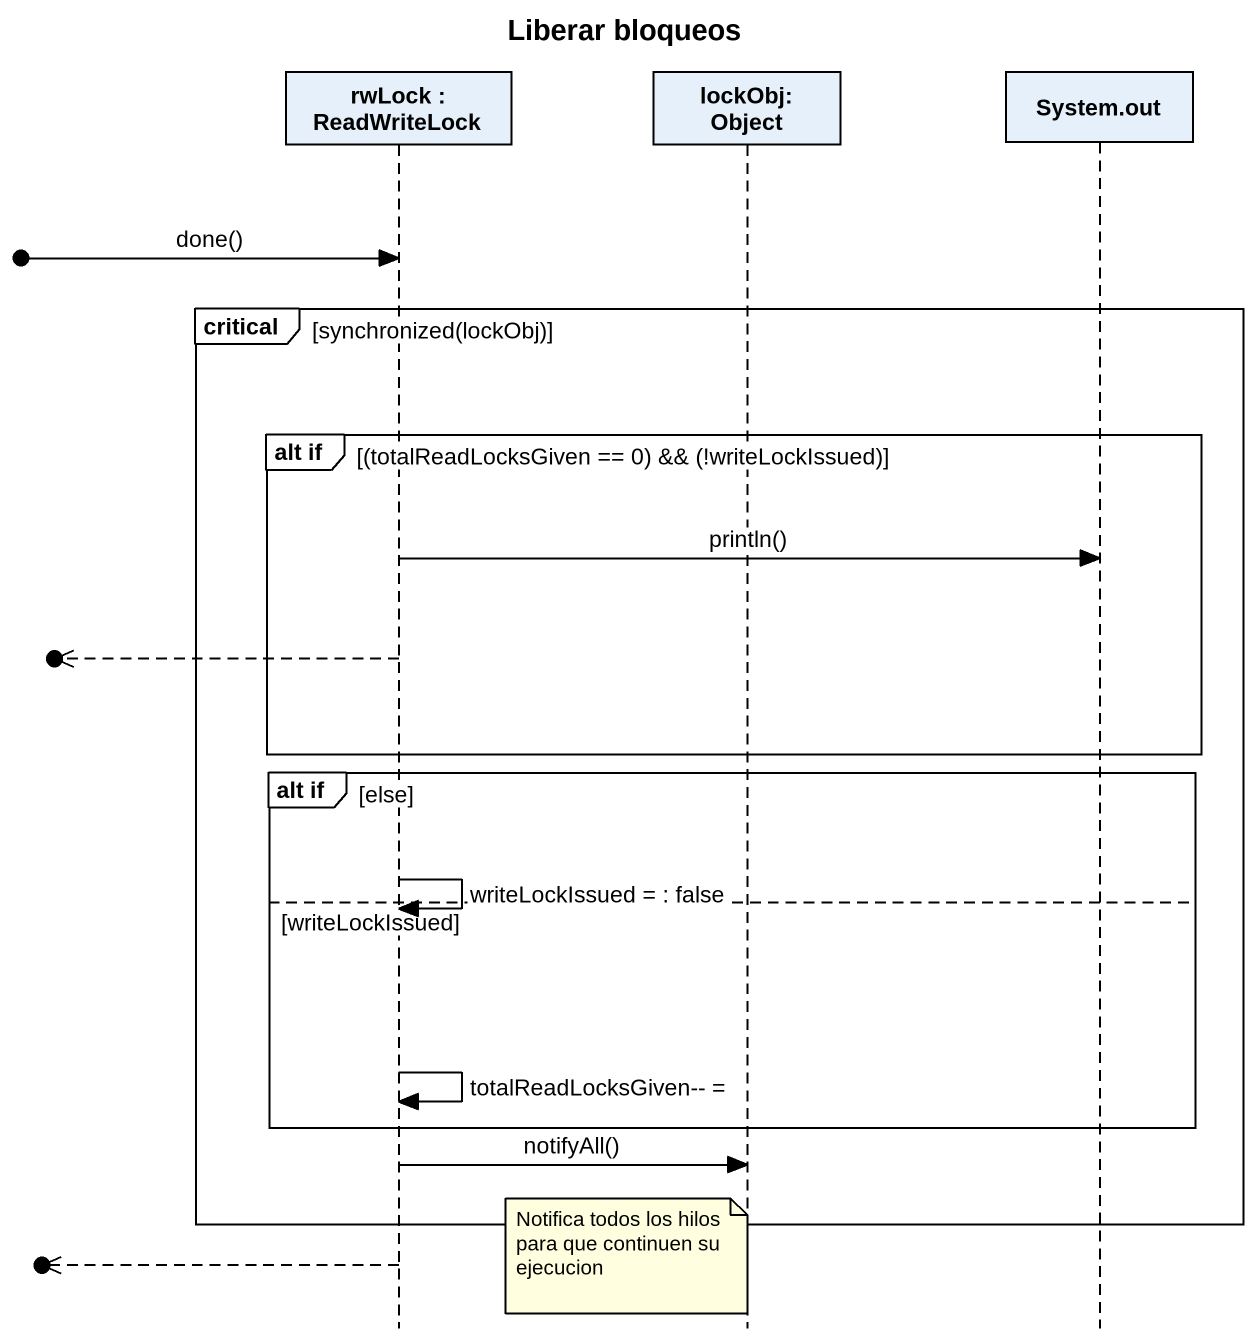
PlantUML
@startuml
title Liberar bloqueos
hide footbox
participant "rwLock : ReadWriteLock" as rwLock
participant "lockObj: Object" as lockObj_Object
participant "System.out" as System_out

[o-> rwLock : done()
critical synchronized(lockObj)
  group alt if [(totalReadLocksGiven == 0) && (!writeLockIssued)]
    rwLock -> System_out : println()
    [o<<-- rwLock
  end
  group alt if [else]
    rwLock -> rwLock : writeLockIssued = : false
  else writeLockIssued
    rwLock -> rwLock : totalReadLocksGiven-- =
  end
  rwLock -> lockObj_Object : notifyAll()
end
note over lockObj_Object : Notifica todos los hilos para que continuen su ejecucion
[o<<-- rwLock
@enduml
